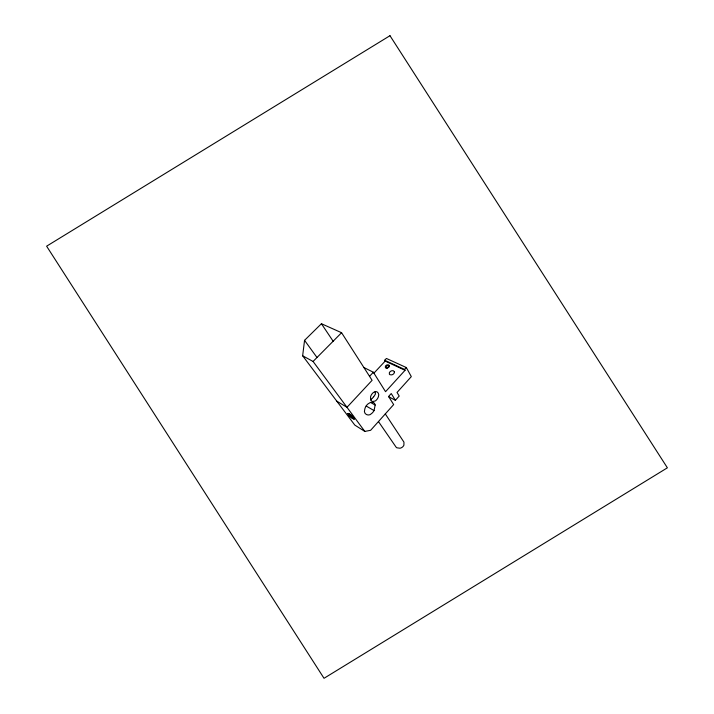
<?xml version="1.0" encoding="UTF-8"?>
<svg xmlns="http://www.w3.org/2000/svg" width="714" height="714" viewBox="0 0 714 714"><rect width="100%" height="100%" fill="white"/><g stroke="black" fill="none" stroke-linecap="round" stroke-linejoin="round"><path stroke-width="1.07" d="M363.899 367.523L373.351 372.235L385.551 391.683L405.043 370.298L385.185 361.088L384.703 360.267L386.408 358.446L406.32 367.549L411.318 376.617L397.038 392.45L399.206 396.056L395.395 400.304L391.236 393.557L388.577 396.493L393.655 404.588L370.62 430.31L364.818 431.417L354.796 425.08L302.647 355.786L304.557 340.337L321.425 323.728L341.578 332.715L372.101 380.312L346.986 407.31L336.785 401.152M374.056 410.577L375.171 405.052L370.477 402.401L367.951 403.963A10.317 10.058 -4.9 0 0 366.585 405.391L365.523 407.087A10.023 9.764 -4.9 0 0 364.72 409.559C362.962 414.129 368.683 416.896 371.619 413.522A10.255 9.996 -4.9 0 0 374.056 410.577L366.139 406.007M354.153 419.198L351.466 417.985A23.196 22.616 -4.9 0 1 349.235 416.003L347.664 413.54L348.887 413.477L352.323 415.789A9.559 9.318 -4.9 0 1 354.073 418.074L354.153 419.198L353.403 417.86A19.787 19.287 -4.9 0 0 349.833 414.593L349.084 414.049A5.489 5.346 -4.9 0 0 348.245 413.602L347.861 413.513M373.77 396.689L375.457 394.039L375.091 391.736M405.043 370.298L404.579 369.459L406.32 367.549M372.119 398.492L373.618 396.85M373.922 373.145L385.185 361.088M369.54 376.314L373.351 372.235M302.647 355.786L313.071 361.462L341.578 332.715M370.504 402.41L373.252 402.446M384.703 360.267L404.579 369.459M388.737 396.752L395.395 400.304M352.323 417.476L352.832 417.815A4.016 3.909 -4.9 0 0 353.689 418.252M386.015 367.594L386.506 367.951A1.74 1.696 -4.9 0 0 387.622 367.888M313.071 361.462L364.818 431.417M304.557 340.337L316.998 357.5M378.456 421.555L395.967 446.955A3.088 3.008 -4.9 0 0 396.868 447.803L400.018 448.222A5.971 5.819 -4.9 0 0 401.536 447.66L402.223 447.232A5.114 4.98 -4.9 0 0 402.839 446.705A5.275 5.141 -4.9 0 0 403.919 445.099L403.945 442.136L385.301 413.915M321.425 323.728L333.135 341.221M388.916 365.925L388.969 366.693A1.696 1.651 -4.9 0 1 388.398 367.478M370.566 399.822L372.262 401.589L375.118 401.036A5.73 5.587 -4.9 0 0 376.617 399.786L377.028 399.304A8.425 8.211 -4.9 0 0 378.447 396.448C379.794 393.61 376.787 389.969 373.913 392.218A5.748 5.605 -4.9 0 0 372.431 393.441L371.824 394.173A8.497 8.282 -4.9 0 0 370.584 396.779L370.566 399.822A4.302 4.195 -4.9 0 0 371.717 398.876M373.538 402.517A3.704 3.615 -4.9 0 1 375.109 405.061M352.395 417.369A13.316 12.977 -4.9 0 1 348.887 414.182M386.167 367.531A1.589 1.553 -4.9 0 1 388.8 366.059M394.449 372.039L394.048 373.297A3.365 3.275 -4.9 0 1 393.111 374.252L392.914 374.377A4.043 3.936 -4.9 0 1 391.593 374.868L390.022 374.716A1.508 1.473 -4.9 0 1 389.38 374.154C388.202 371.45 393.646 368.977 394.449 372.039M389.335 365.889L388.514 367.38A3.124 3.052 -4.9 0 1 387.497 367.951A2.41 2.356 -4.9 0 1 386.194 368.076L385.694 367.88A0.928 0.91 -4.9 0 1 385.373 367.576L385.417 366.175A2.231 2.178 -4.9 0 1 385.756 365.702L386.238 365.3A3.472 3.383 -4.9 0 1 387.22 364.845L388.684 364.89L389.335 365.889M389.978 35.7L46.615 246.187L324.022 678.3L667.385 467.813L389.978 35.7"/></g></svg>
